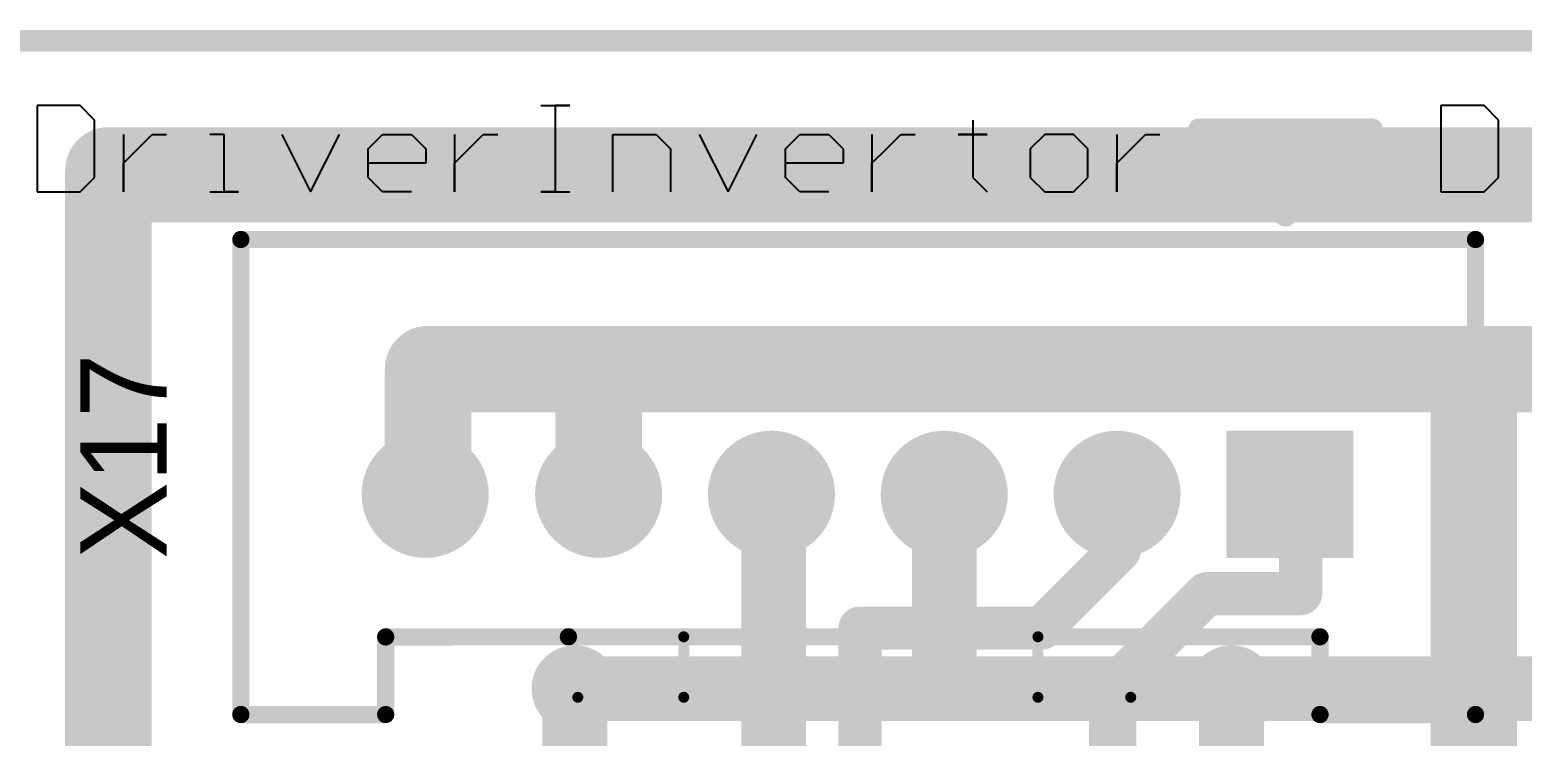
# Model space of a CAD drawing. Header units: millimetres. Extents: x 29 to 180, y 30 to 200.
# Drawn here: x 45.49 to 62.76, y 191.95 to 200.13 of the extents above; entities that cross this region are included whole.
import ezdxf

# ---------------------------------------------------------------- set-up
doc = ezdxf.new("R2010")
doc.units = ezdxf.units.MM
for name, color, linetype in [('BottomLayer', 5, 'Continuous'), ('BottomSolder', 6, 'Continuous'), ('Mechanical1', 6, 'Continuous'), ('MultiLayer', 9, 'Continuous'), ('PadHoleLayer', 156, 'Continuous'), ('TopLayer', 1, 'Continuous'), ('TopOverlay', 2, 'Continuous'), ('TopSolder', 216, 'Continuous'), ('ViaHoleLayer', 16, 'Continuous')]:
    doc.layers.add(name, color=color, linetype=linetype)

# ---------------------------------------------------------------- blocks, each defined once
blk = doc.blocks.new('35362_0650_172')
at = {"layer": 'BottomLayer', "const_width": 0.6095999999999999}
for points in [[(-10.3124, 0, 1), (-9.7028, 0, 1)], [(-8.30453, 0, 1), (-7.694929999999999, 0, 1)], [(-6.30470418, 0, 1), (-5.69510418, 0, 1)], [(-4.30445418, 0, 1), (-3.69485418, 0, 1)], [(-2.30462582, 0, 1), (-1.69502582, 0, 1)]]:
    blk.add_lwpolyline(points, format="xyb", close=True, dxfattribs=at)
at = {"layer": 'BottomLayer'}
blk.add_solid([(-0.6095999999999999, -0.6095999999999999), (0.6095999999999999, -0.6095999999999999), (-0.6095999999999999, 0.6095999999999999), (0.6095999999999999, 0.6095999999999999)], dxfattribs=at)
at = {"layer": 'BottomSolder', "const_width": 0.7357516399999999}
for points in [[(-10.37547582, 0, 1), (-9.63972418, 0, 1)], [(-8.36760582, 0, 1), (-7.631854179999999, 0, 1)], [(-6.36778, 0, 1), (-5.63202836, 0, 1)], [(-4.367529999999999, 0, 1), (-3.63177836, 0, 1)], [(-2.36770164, 0, 1), (-1.63195, 0, 1)]]:
    blk.add_lwpolyline(points, format="xyb", close=True, dxfattribs=at)
at = {"layer": 'BottomSolder'}
blk.add_solid([(-0.7357516399999999, -0.7357516399999999), (0.7357516399999999, -0.7357516399999999), (-0.7357516399999999, 0.7357516399999999), (0.7357516399999999, 0.7357516399999999)], dxfattribs=at)
at = {"layer": 'PadHoleLayer', "const_width": 0.4064}
for points in [[(-10.2108, 0, 1), (-9.8044, 0, 1)], [(-8.20293, 0, 1), (-7.79653, 0, 1)], [(-6.20310418, 0, 1), (-5.79670418, 0, 1)], [(-4.20285418, 0, 1), (-3.79645418, 0, 1)], [(-2.20302582, 0, 1), (-1.79662582, 0, 1)], [(-0.2032, 0, 1), (0.2032, 0, 1)]]:
    blk.add_lwpolyline(points, format="xyb", close=True, dxfattribs=at)
at = {"layer": 'TopLayer', "const_width": 0.6095999999999999}
for points in [[(-10.3124, 0, 1), (-9.7028, 0, 1)], [(-8.30453, 0, 1), (-7.694929999999999, 0, 1)], [(-6.30470418, 0, 1), (-5.69510418, 0, 1)], [(-4.30445418, 0, 1), (-3.69485418, 0, 1)], [(-2.30462582, 0, 1), (-1.69502582, 0, 1)]]:
    blk.add_lwpolyline(points, format="xyb", close=True, dxfattribs=at)
at = {"layer": 'TopLayer'}
blk.add_solid([(-0.6095999999999999, -0.6095999999999999), (0.6095999999999999, -0.6095999999999999), (-0.6095999999999999, 0.6095999999999999), (0.6095999999999999, 0.6095999999999999)], dxfattribs=at)
at = {"layer": 'TopOverlay'}
for points, const_width in [([(-1.05000298, 4.22500044), (0.9499981, 4.22500044)], 0.254), ([(-1.05000298, 4.22500044), (-0.05000244, 3.2249999)], 0.254), ([(-0.05000244, 3.2249999), (0.9499981, 4.22500044)], 0.254), ([(-12.1412, 2.94978582), (2.14968582, 2.94978582)], 0.19981418), ([(-12.1412, -2.54973582), (-12.1412, 2.94978582)], 0.19981418), ([(2.14968582, -2.54973582), (2.14968582, 2.94978582)], 0.19981418), ([(-10.4648, -1.651), (-8.34982582, -1.64973)], 0.19981418), ([(-10.4648, -2.54973582), (-10.4648, -1.651)], 0.19981418), ([(-8.34982582, -1.64973), (0.34967418, -1.64973)], 0.19981418), ([(0.34967418, -2.54973582), (0.34967418, -1.64973)], 0.19981418), ([(-7.01505582, -2.34992418), (-7.01505582, -1.64973)], 0.127), ([(-7.01505582, -1.64973), (-2.91507418, -1.64973)], 0.127), ([(-2.91507418, -2.34992418), (-2.91507418, -1.64973)], 0.127), ([(-8.24103, -3.54965), (-8.24103, -2.34992418)], 0.127), ([(-8.24103, -2.34992418), (-1.84107582, -2.34992418)], 0.127), ([(-7.01505582, -2.34992418), (-2.91507418, -2.34992418)], 0.127), ([(-1.84107582, -3.54965), (-1.84107582, -2.34992418)], 0.127), ([(-12.1412, -2.54973582), (-10.4648, -2.54973582)], 0.19981418), ([(0.34967418, -2.54973582), (2.14968582, -2.54973582)], 0.19981418), ([(-8.24103, -3.54965), (-1.84107582, -3.54965)], 0.127)]:
    blk.add_lwpolyline(points, dxfattribs=dict(at, const_width=const_width))
for points, const_width in [([(-1.11350298, 4.22500044, 1), (-0.9865029799999999, 4.22500044, 1)], 0.127), ([(-1.11350298, 4.22500044, 1), (-0.9865029799999999, 4.22500044, 1)], 0.127), ([(0.8864981, 4.22500044, 1), (1.0134981, 4.22500044, 1)], 0.127), ([(0.8864981, 4.22500044, 1), (1.0134981, 4.22500044, 1)], 0.127), ([(-0.11350244, 3.2249999, 1), (0.01349756, 3.2249999, 1)], 0.127), ([(-0.11350244, 3.2249999, 1), (0.01349756, 3.2249999, 1)], 0.127), ([(-12.19115418, 2.94978582, 1), (-12.09124582, 2.94978582, 1)], 0.09990581999999999), ([(-12.19115418, 2.94978582, 1), (-12.09124582, 2.94978582, 1)], 0.09990581999999999), ([(2.09973164, 2.94978582, 1), (2.19964, 2.94978582, 1)], 0.09990581999999999), ([(2.09973164, 2.94978582, 1), (2.19964, 2.94978582, 1)], 0.09990581999999999), ([(-10.51475418, -1.651, 1), (-10.41484582, -1.651, 1)], 0.09990581999999999), ([(-10.51475418, -1.651, 1), (-10.41484582, -1.651, 1)], 0.09990581999999999), ([(-8.39978, -1.64973, 1), (-8.29987164, -1.64973, 1)], 0.09990581999999999), ([(-8.39978, -1.64973, 1), (-8.29987164, -1.64973, 1)], 0.09990581999999999), ([(0.29972, -1.64973, 1), (0.39962836, -1.64973, 1)], 0.09990581999999999), ([(0.29972, -1.64973, 1), (0.39962836, -1.64973, 1)], 0.09990581999999999), ([(-7.046805819999999, -1.64973, 1), (-6.98330582, -1.64973, 1)], 0.0635), ([(-7.046805819999999, -1.64973, 1), (-6.98330582, -1.64973, 1)], 0.0635), ([(-2.94682418, -1.64973, 1), (-2.88332418, -1.64973, 1)], 0.0635), ([(-2.94682418, -1.64973, 1), (-2.88332418, -1.64973, 1)], 0.0635), ([(-8.27278, -2.34992418, 1), (-8.20928, -2.34992418, 1)], 0.0635), ([(-8.27278, -2.34992418, 1), (-8.20928, -2.34992418, 1)], 0.0635), ([(-7.046805819999999, -2.34992418, 1), (-6.98330582, -2.34992418, 1)], 0.0635), ([(-7.046805819999999, -2.34992418, 1), (-6.98330582, -2.34992418, 1)], 0.0635), ([(-2.94682418, -2.34992418, 1), (-2.88332418, -2.34992418, 1)], 0.0635), ([(-2.94682418, -2.34992418, 1), (-2.88332418, -2.34992418, 1)], 0.0635), ([(-1.87282582, -2.34992418, 1), (-1.80932582, -2.34992418, 1)], 0.0635), ([(-1.87282582, -2.34992418, 1), (-1.80932582, -2.34992418, 1)], 0.0635), ([(-12.19115418, -2.54973582, 1), (-12.09124582, -2.54973582, 1)], 0.09990581999999999), ([(-12.19115418, -2.54973582, 1), (-12.09124582, -2.54973582, 1)], 0.09990581999999999), ([(-10.51475418, -2.54973582, 1), (-10.41484582, -2.54973582, 1)], 0.09990581999999999), ([(-10.51475418, -2.54973582, 1), (-10.41484582, -2.54973582, 1)], 0.09990581999999999), ([(0.29972, -2.54973582, 1), (0.39962836, -2.54973582, 1)], 0.09990581999999999), ([(0.29972, -2.54973582, 1), (0.39962836, -2.54973582, 1)], 0.09990581999999999), ([(2.09973164, -2.54973582, 1), (2.19964, -2.54973582, 1)], 0.09990581999999999), ([(2.09973164, -2.54973582, 1), (2.19964, -2.54973582, 1)], 0.09990581999999999), ([(-8.27278, -3.54965, 1), (-8.20928, -3.54965, 1)], 0.0635), ([(-8.27278, -3.54965, 1), (-8.20928, -3.54965, 1)], 0.0635), ([(-1.87282582, -3.54965, 1), (-1.80932582, -3.54965, 1)], 0.0635), ([(-1.87282582, -3.54965, 1), (-1.80932582, -3.54965, 1)], 0.0635)]:
    blk.add_lwpolyline(points, format="xyb", close=True, dxfattribs=dict(at, const_width=const_width))
at = {"layer": 'TopSolder', "const_width": 0.7357516399999999}
for points in [[(-10.37547582, 0, 1), (-9.63972418, 0, 1)], [(-8.36760582, 0, 1), (-7.631854179999999, 0, 1)], [(-6.36778, 0, 1), (-5.63202836, 0, 1)], [(-4.367529999999999, 0, 1), (-3.63177836, 0, 1)], [(-2.36770164, 0, 1), (-1.63195, 0, 1)]]:
    blk.add_lwpolyline(points, format="xyb", close=True, dxfattribs=at)
at = {"layer": 'TopSolder'}
blk.add_solid([(-0.7357516399999999, -0.7357516399999999), (0.7357516399999999, -0.7357516399999999), (-0.7357516399999999, 0.7357516399999999), (0.7357516399999999, 0.7357516399999999)], dxfattribs=at)

msp = doc.modelspace()

# ---------------------------------------------------------------- linework, layer by layer
at = {"layer": 'BottomLayer'}
for points, const_width in [([(46.40000118, 198.40000198), (91.02499956, 198.40000198)], 1.00000054), ([(46.40000118, 191.00000154), (46.40000118, 198.40000198)], 1.00000054), ([(52.07509524, 196.07509426), (52.20000228, 196.2000013)], 1.00000054), ([(52.07509524, 194.75000166), (52.07509524, 196.07509426)], 1.00000054), ([(52.20000228, 196.2000013), (62.20000005999999, 196.2000013)], 1.00000054), ([(62.20000005999999, 196.2000013), (62.20400309999999, 196.19599826)], 1.00000054), ([(62.20000005999999, 196.2000013), (68.50000016, 196.2000013)], 1.00000054), ([(62.20400309999999, 189.21844554), (62.20400309999999, 196.19599826)], 1.00000054), ([(54.07492105999999, 194.75000166), (54.10000101999999, 194.7249217)], 0.75000104), ([(54.10000101999999, 191.40000074), (54.10000101999999, 194.7249217)], 0.75000104), ([(58.07499942, 194.75000166), (58.10000064, 194.72500044)], 0.499999), ([(58.10000064, 194.10000042), (58.10000064, 194.72500044)], 0.499999), ([(59.74999988, 194.75000166), (60.07482524, 194.75000166)], 0.499999), ([(59.74999988, 194.75000166), (60.20000151999999, 194.30000002)], 0.499999), ([(60.20000151999999, 193.60000142), (60.20000151999999, 194.30000002)], 0.499999), ([(57.20000244, 193.20000222), (58.10000064, 194.10000042)], 0.499999), ([(58.00000084, 192.48639684), (59.11360542, 193.60000142)], 0.499999), ([(59.11360542, 193.60000142), (60.20000151999999, 193.60000142)], 0.499999), ([(55.10000156, 189.39999966), (55.10000156, 193.20000222)], 0.499999), ([(55.10000156, 193.20000222), (57.20000244, 193.20000222)], 0.499999), ([(51.80000054, 192.50000108), (51.80000308, 192.49999854)], 0.75000104), ([(51.80000308, 187.12499024), (51.80000308, 192.49999854)], 0.75000104), ([(59.40000058, 192.50000108), (59.5176737, 192.38232796)], 0.75000104), ([(58.00000084, 190.000001), (58.00000084, 192.48639684)], 0.499999), ([(59.40000058, 188.40000166), (59.40000058, 192.38232796)], 0.75000104), ([(59.40000058, 192.38232796), (59.5176737, 192.38232796)], 0.75000104)]:
    msp.add_lwpolyline(points, dxfattribs=dict(at, const_width=const_width))
for points, const_width in [([(46.15000168, 198.40000198, 1), (46.65000068, 198.40000198, 1)], 0.499999), ([(46.15000168, 198.40000198, 1), (46.65000068, 198.40000198, 1)], 0.499999), ([(51.82509573999999, 196.07509426, 1), (52.32509474, 196.07509426, 1)], 0.499999), ([(51.82509573999999, 196.07509426, 1), (52.32509474, 196.07509426, 1)], 0.499999), ([(51.95000278, 196.2000013, 1), (52.45000177999999, 196.2000013, 1)], 0.499999), ([(51.95000278, 196.2000013, 1), (52.45000177999999, 196.2000013, 1)], 0.499999), ([(61.95000056, 196.2000013, 1), (62.44999955999999, 196.2000013, 1)], 0.499999), ([(61.95000056, 196.2000013, 1), (62.44999955999999, 196.2000013, 1)], 0.499999), ([(61.95000056, 196.2000013, 1), (62.44999955999999, 196.2000013, 1)], 0.499999), ([(61.9540036, 196.19599826, 1), (62.4540026, 196.19599826, 1)], 0.499999), ([(61.9540036, 196.19599826, 1), (62.4540026, 196.19599826, 1)], 0.499999), ([(51.82509573999999, 194.75000166, 1), (52.32509474, 194.75000166, 1)], 0.499999), ([(53.88742079999999, 194.75000166, 1), (54.26242131999999, 194.75000166, 1)], 0.37500052), ([(53.91250076, 194.7249217, 1), (54.28750127999999, 194.7249217, 1)], 0.37500052), ([(53.91250076, 194.7249217, 1), (54.28750127999999, 194.7249217, 1)], 0.37500052), ([(57.95000094, 194.75000166, 1), (58.1999979, 194.75000166, 1)], 0.2499995), ([(57.97500216, 194.72500044, 1), (58.22499912, 194.72500044, 1)], 0.2499995), ([(57.97500216, 194.72500044, 1), (58.22499912, 194.72500044, 1)], 0.2499995), ([(59.6250014, 194.75000166, 1), (59.87499836, 194.75000166, 1)], 0.2499995), ([(59.6250014, 194.75000166, 1), (59.87499836, 194.75000166, 1)], 0.2499995), ([(59.94982675999999, 194.75000166, 1), (60.19982372, 194.75000166, 1)], 0.2499995), ([(60.07500304, 194.30000002, 1), (60.325, 194.30000002, 1)], 0.2499995), ([(60.07500304, 194.30000002, 1), (60.325, 194.30000002, 1)], 0.2499995), ([(57.97500216, 194.10000042, 1), (58.22499912, 194.10000042, 1)], 0.2499995), ([(57.97500216, 194.10000042, 1), (58.22499912, 194.10000042, 1)], 0.2499995), ([(58.98860694, 193.60000142, 1), (59.23860389999999, 193.60000142, 1)], 0.2499995), ([(58.98860694, 193.60000142, 1), (59.23860389999999, 193.60000142, 1)], 0.2499995), ([(60.07500304, 193.60000142, 1), (60.325, 193.60000142, 1)], 0.2499995), ([(60.07500304, 193.60000142, 1), (60.325, 193.60000142, 1)], 0.2499995), ([(54.97500308, 193.20000222, 1), (55.22500004, 193.20000222, 1)], 0.2499995), ([(54.97500308, 193.20000222, 1), (55.22500004, 193.20000222, 1)], 0.2499995), ([(57.07500396, 193.20000222, 1), (57.32500091999999, 193.20000222, 1)], 0.2499995), ([(57.07500396, 193.20000222, 1), (57.32500091999999, 193.20000222, 1)], 0.2499995), ([(51.60000093999999, 192.50000108, 1), (52.00000014, 192.50000108, 1)], 0.3999992), ([(51.61250028, 192.50000108, 1), (51.9875008, 192.50000108, 1)], 0.37500052), ([(51.61250282, 192.49999854, 1), (51.98750334, 192.49999854, 1)], 0.37500052), ([(51.61250282, 192.49999854, 1), (51.98750334, 192.49999854, 1)], 0.37500052), ([(59.20000098, 192.50000108, 1), (59.60000017999999, 192.50000108, 1)], 0.3999992), ([(59.21250032, 192.50000108, 1), (59.58750084, 192.50000108, 1)], 0.37500052), ([(57.87500236, 192.48639684, 1), (58.12499931999999, 192.48639684, 1)], 0.2499995), ([(57.87500236, 192.48639684, 1), (58.12499931999999, 192.48639684, 1)], 0.2499995), ([(59.21250032, 192.38232796, 1), (59.58750084, 192.38232796, 1)], 0.37500052), ([(59.21250032, 192.38232796, 1), (59.58750084, 192.38232796, 1)], 0.37500052), ([(59.33017344, 192.38232796, 1), (59.70517396, 192.38232796, 1)], 0.37500052), ([(59.33017344, 192.38232796, 1), (59.70517396, 192.38232796, 1)], 0.37500052)]:
    msp.add_lwpolyline(points, format="xyb", close=True, dxfattribs=dict(at, const_width=const_width))
at = {"layer": 'BottomSolder', "const_width": 0.5015992}
for points in [[(51.54920094, 192.50000108, 1), (52.05080014, 192.50000108, 1)], [(59.14920098, 192.50000108, 1), (59.65080018, 192.50000108, 1)]]:
    msp.add_lwpolyline(points, format="xyb", close=True, dxfattribs=at)
at = {"layer": 'Mechanical1', "const_width": 0.254}
msp.add_lwpolyline([(30.00000096, 200.00000132), (180.00000068, 200.00000132)], dxfattribs=at)
at = {"layer": 'MultiLayer', "const_width": 0.3999992}
for points in [[(51.60000093999999, 192.50000108, 1), (52.00000014, 192.50000108, 1)], [(59.20000098, 192.50000108, 1), (59.60000017999999, 192.50000108, 1)]]:
    msp.add_lwpolyline(points, format="xyb", close=True, dxfattribs=at)
at = {"layer": 'TopLayer'}
for points, const_width in [([(46.40000118, 198.50000178), (94.3000019, 198.50000178)], 1.00000054), ([(46.40000118, 190.70000214), (46.40000118, 198.50000178)], 1.00000054), ([(50.1000014, 196.2000013), (63.70000214, 196.2000013)], 1.00000054), ([(50.1000014, 194.78277782), (50.1000014, 196.2000013)], 1.00000054), ([(50.06722524, 194.75000166), (50.1000014, 194.78277782)], 1.00000054), ([(56.07517106, 192.50000108), (56.07517106, 194.75000166)], 0.75000104), ([(51.80000054, 192.50000108), (56.07517106, 192.50000108)], 0.75000104), ([(56.07517106, 192.50000108), (59.40000058, 192.50000108)], 0.75000104), ([(59.40000058, 192.50000108), (72.60000212, 192.50000108)], 0.75000104)]:
    msp.add_lwpolyline(points, dxfattribs=dict(at, const_width=const_width))
for points, const_width in [([(46.15000168, 198.50000178, 1), (46.65000068, 198.50000178, 1)], 0.499999), ([(46.15000168, 198.50000178, 1), (46.65000068, 198.50000178, 1)], 0.499999), ([(49.8500019, 196.2000013, 1), (50.3500009, 196.2000013, 1)], 0.499999), ([(49.8500019, 196.2000013, 1), (50.3500009, 196.2000013, 1)], 0.499999), ([(49.81722574, 194.75000166, 1), (50.31722474, 194.75000166, 1)], 0.499999), ([(49.8500019, 194.78277782, 1), (50.3500009, 194.78277782, 1)], 0.499999), ([(49.8500019, 194.78277782, 1), (50.3500009, 194.78277782, 1)], 0.499999), ([(55.8876708, 194.75000166, 1), (56.26267132, 194.75000166, 1)], 0.37500052), ([(51.60000093999999, 192.50000108, 1), (52.00000014, 192.50000108, 1)], 0.3999992), ([(51.61250028, 192.50000108, 1), (51.9875008, 192.50000108, 1)], 0.37500052), ([(55.8876708, 192.50000108, 1), (56.26267132, 192.50000108, 1)], 0.37500052), ([(55.8876708, 192.50000108, 1), (56.26267132, 192.50000108, 1)], 0.37500052), ([(55.8876708, 192.50000108, 1), (56.26267132, 192.50000108, 1)], 0.37500052), ([(59.20000098, 192.50000108, 1), (59.60000017999999, 192.50000108, 1)], 0.3999992), ([(59.21250032, 192.50000108, 1), (59.58750084, 192.50000108, 1)], 0.37500052), ([(59.21250032, 192.50000108, 1), (59.58750084, 192.50000108, 1)], 0.37500052)]:
    msp.add_lwpolyline(points, format="xyb", close=True, dxfattribs=dict(at, const_width=const_width))
at = {"layer": 'TopOverlay'}
for p, q in [((45.57499902, 199.2496777), (45.57499902, 198.24999974)), ((46.074838, 199.2496777), (45.57499902, 199.2496777)), ((46.2414493, 199.08306386), (46.074838, 199.2496777)), ((51.40645293999999, 199.2496777), (51.73967808, 199.2496777)), ((51.73967808, 199.2496777), (51.57306678, 199.2496777)), ((51.57306678, 199.2496777), (51.57306678, 198.24999974)), ((61.82499953999999, 199.2496777), (61.82499953999999, 198.24999974)), ((62.32483851999999, 199.2496777), (61.82499953999999, 199.2496777)), ((62.49144982, 199.08306386), (62.32483851999999, 199.2496777)), ((46.2414493, 198.41661358), (46.2414493, 199.08306386)), ((56.40484274, 199.08306386), (56.40484274, 198.91645002)), ((62.49144982, 198.41661358), (62.49144982, 199.08306386)), ((46.57467698, 198.91645002), (46.57467698, 198.24999974)), ((46.74129082, 198.74983872), (46.90790212, 198.91645002)), ((46.90790212, 198.91645002), (47.07451596, 198.91645002)), ((47.74096878, 198.91645002), (47.57435494, 198.91645002)), ((47.74096878, 198.24999974), (47.74096878, 198.91645002)), ((48.40741906, 198.91645002), (48.7406442, 198.24999974)), ((48.7406442, 198.24999974), (49.07386933999999, 198.91645002)), ((49.40709701999999, 198.74983872), (49.57371086, 198.91645002)), ((49.57371086, 198.91645002), (49.90693599999999, 198.91645002)), ((49.90693599999999, 198.91645002), (50.07354729999999, 198.74983872)), ((50.40677497999999, 198.91645002), (50.40677497999999, 198.24999974)), ((50.57338882, 198.74983872), (50.74000012, 198.91645002)), ((50.74000012, 198.91645002), (50.90661395999999, 198.91645002)), ((52.23951706, 198.24999974), (52.23951706, 198.91645002)), ((52.23951706, 198.91645002), (52.73935604, 198.91645002)), ((52.73935604, 198.91645002), (52.90596734, 198.74983872)), ((53.23919502, 198.91645002), (53.57242016, 198.24999974)), ((53.57242016, 198.24999974), (53.9056453, 198.91645002)), ((54.23887298, 198.74983872), (54.40548682, 198.91645002)), ((54.40548682, 198.91645002), (54.73871196, 198.91645002)), ((54.73871196, 198.91645002), (54.90532326, 198.74983872)), ((55.23855094, 198.91645002), (55.23855094, 198.24999974)), ((55.40516478, 198.74983872), (55.57177608, 198.91645002)), ((55.57177608, 198.91645002), (55.73838992, 198.91645002)), ((56.40484274, 198.91645002), (56.2382289, 198.91645002)), ((56.2382289, 198.91645002), (56.57145404, 198.91645002)), ((56.57145404, 198.91645002), (56.40484274, 198.91645002)), ((56.40484274, 198.91645002), (56.40484274, 198.41661358)), ((57.23790686, 198.91645002), (57.07129302, 198.74983872)), ((57.571132, 198.91645002), (57.23790686, 198.91645002)), ((57.7377433, 198.74983872), (57.571132, 198.91645002)), ((58.07097098, 198.91645002), (58.07097098, 198.24999974)), ((58.23758482, 198.74983872), (58.40419611999999, 198.91645002)), ((58.40419611999999, 198.91645002), (58.57080996, 198.91645002)), ((46.57467698, 198.58322488), (46.74129082, 198.74983872)), ((49.40709701999999, 198.41661358), (49.40709701999999, 198.74983872)), ((50.07354729999999, 198.74983872), (50.07354729999999, 198.58322488)), ((50.40677497999999, 198.58322488), (50.57338882, 198.74983872)), ((52.90596734, 198.74983872), (52.90596734, 198.24999974)), ((54.23887298, 198.41661358), (54.23887298, 198.74983872)), ((54.90532326, 198.74983872), (54.90532326, 198.58322488)), ((55.23855094, 198.58322488), (55.40516478, 198.74983872)), ((57.07129302, 198.74983872), (57.07129302, 198.41661358)), ((57.7377433, 198.41661358), (57.7377433, 198.74983872)), ((58.07097098, 198.58322488), (58.23758482, 198.74983872)), ((46.57467698, 198.24999974), (46.57467698, 198.58322488)), ((50.07354729999999, 198.58322488), (49.40709701999999, 198.58322488)), ((50.40677497999999, 198.24999974), (50.40677497999999, 198.58322488)), ((54.90532326, 198.58322488), (54.23887298, 198.58322488)), ((55.23855094, 198.24999974), (55.23855094, 198.58322488)), ((58.07097098, 198.24999974), (58.07097098, 198.58322488)), ((46.074838, 198.24999974), (46.2414493, 198.41661358)), ((49.57371086, 198.24999974), (49.40709701999999, 198.41661358)), ((54.40548682, 198.24999974), (54.23887298, 198.41661358)), ((56.40484274, 198.41661358), (56.57145404, 198.24999974)), ((57.07129302, 198.41661358), (57.23790686, 198.24999974)), ((57.571132, 198.24999974), (57.7377433, 198.41661358)), ((62.32483851999999, 198.24999974), (62.49144982, 198.41661358)), ((45.57499902, 198.24999974), (46.074838, 198.24999974)), ((47.57435494, 198.24999974), (47.90758008, 198.24999974)), ((47.90758008, 198.24999974), (47.74096878, 198.24999974)), ((49.90693599999999, 198.24999974), (49.57371086, 198.24999974)), ((51.57306678, 198.24999974), (51.40645293999999, 198.24999974)), ((51.40645293999999, 198.24999974), (51.73967808, 198.24999974)), ((54.73871196, 198.24999974), (54.40548682, 198.24999974)), ((57.23790686, 198.24999974), (57.571132, 198.24999974)), ((61.82499953999999, 198.24999974), (62.32483851999999, 198.24999974))]:
    msp.add_line(p, q, dxfattribs=at)
at = {"layer": 'TopSolder', "const_width": 0.5015992}
for points in [[(51.54920094, 192.50000108, 1), (52.05080014, 192.50000108, 1)], [(59.14920098, 192.50000108, 1), (59.65080018, 192.50000108, 1)]]:
    msp.add_lwpolyline(points, format="xyb", close=True, dxfattribs=at)
at = {"layer": 'ViaHoleLayer', "const_width": 0.2499995}
for points in [[(51.67500206, 192.50000108, 1), (51.92499901999999, 192.50000108, 1)], [(59.27500209999999, 192.50000108, 1), (59.52499906, 192.50000108, 1)]]:
    msp.add_lwpolyline(points, format="xyb", close=True, dxfattribs=at)

# ---------------------------------------------------------------- block references
at = {"rotation": 360}
msp.add_blockref('35362_0650_172', (60.07482524, 194.75000166), dxfattribs=at)

# ---------------------------------------------------------------- texts
at = {"layer": 'TopOverlay'}
msp.add_text('X17', height=1.00000054, rotation=90, dxfattribs=at).set_placement((47.07499856, 194.00000062))

doc.saveas('drawing.dxf')
